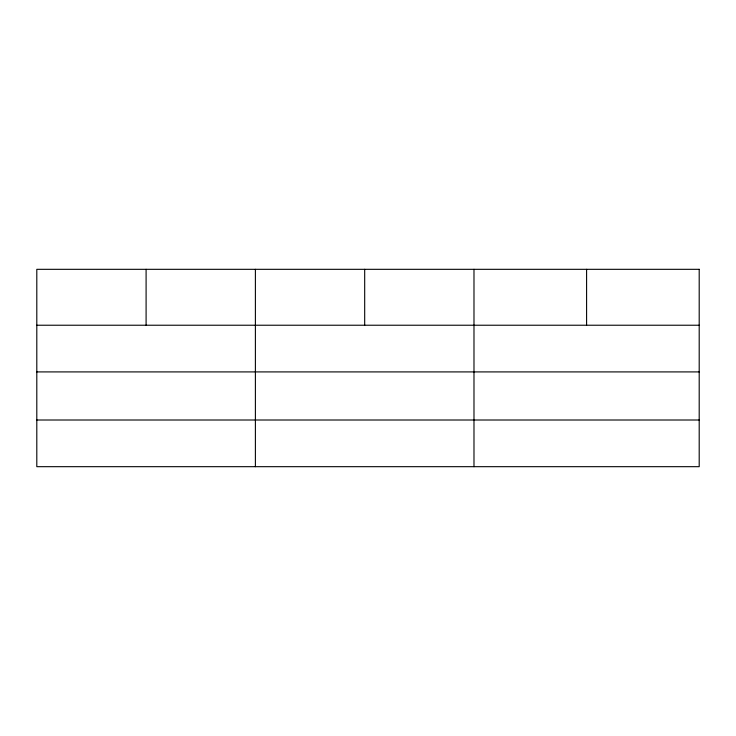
<?xml version="1.0" encoding="UTF-8"?>
<svg xmlns="http://www.w3.org/2000/svg" width="736" height="736" viewBox="0 0 736 736"><rect width="100%" height="100%" fill="white"/><g stroke="black" fill="none" stroke-linecap="round" stroke-linejoin="round"><path stroke-width="1.1" d="M36.8 325.229L699.2 325.229M36.8 371.91L699.2 371.91M36.8 420.008L699.2 420.008M586.592 269.321L586.592 325.229M473.984 269.321L473.984 466.679M364.688 269.321L364.688 325.229M255.392 269.321L255.392 466.679M146.096 269.321L146.096 325.229M699.2 269.321L36.8 269.321L36.8 466.679L699.2 466.679L699.2 269.321"/></g></svg>
